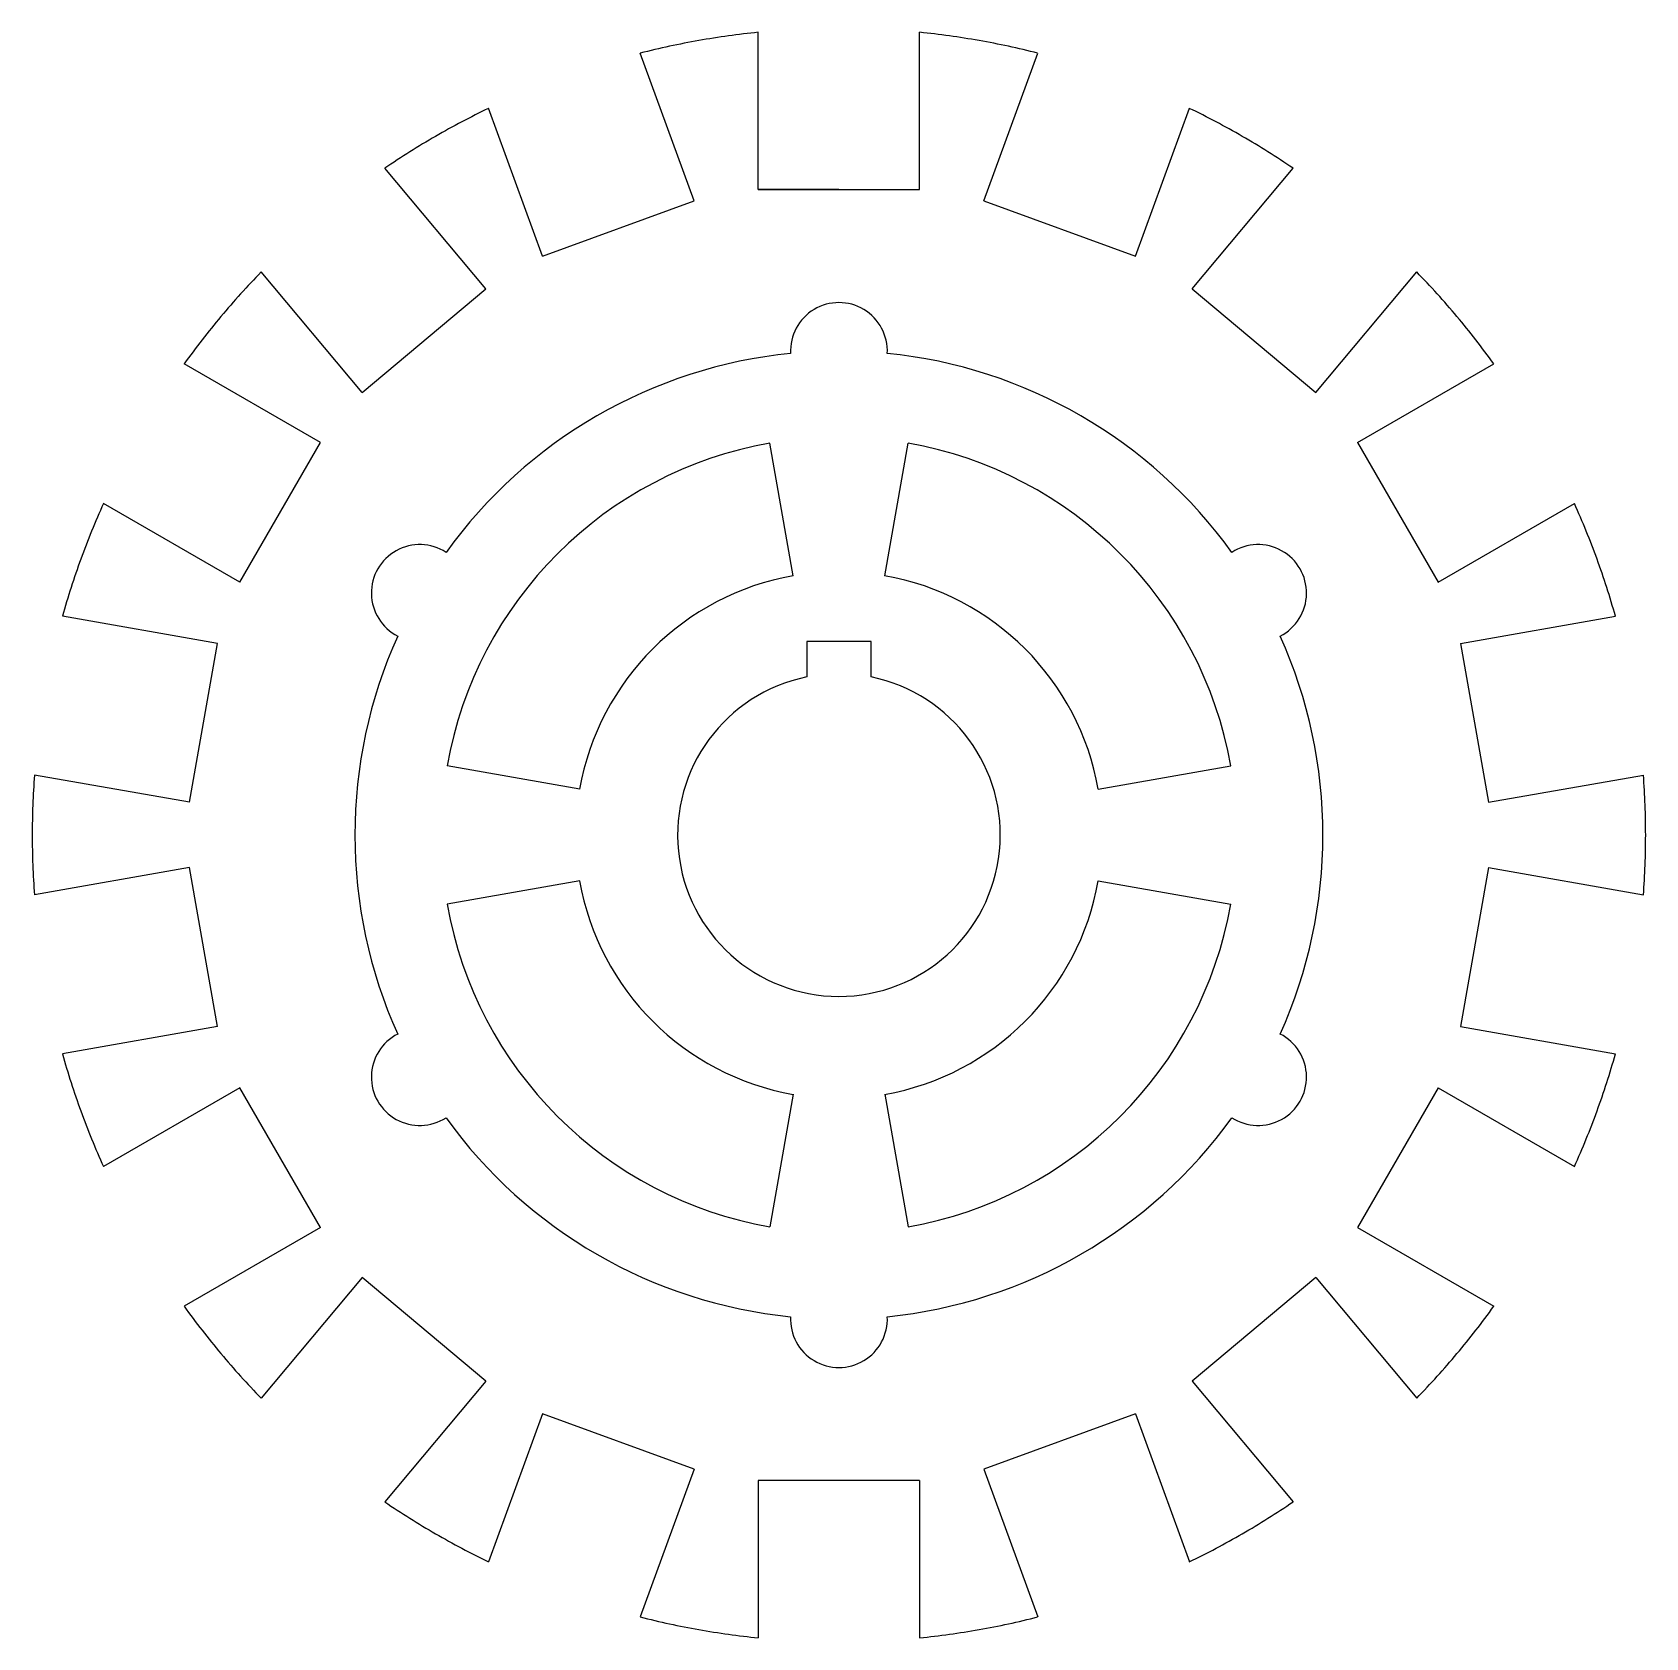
# Model space of a CAD drawing. Header units: millimetres. Extents: x 735 to 835, y 215 to 314.
import ezdxf

# ---------------------------------------------------------------- set-up
doc = ezdxf.new("R2010")
doc.units = ezdxf.units.MM
doc.header["$LTSCALE"] = 48
doc.header["$MEASUREMENT"] = 0
doc.layers.add('A-Walls', color=7, linetype='Continuous')

msp = doc.modelspace()

# ---------------------------------------------------------------- linework, layer by layer
at = {"layer": 'A-Walls'}
for p, q in [((779.6, 304.27), (779.6, 314.02)), ((789.6, 304.27), (789.6, 314.02)), ((775.62, 303.57), (772.29, 312.73)), ((793.59, 303.57), (796.92, 312.73)), ((766.22, 300.15), (762.89, 309.31)), ((802.98, 300.15), (806.32, 309.31)), ((762.72, 298.13), (756.46, 305.6)), ((806.49, 298.13), (812.75, 305.6)), ((784.6, 304.27), (779.6, 304.27)), ((779.6, 304.27), (789.6, 304.27)), ((766.22, 300.15), (775.62, 303.57)), ((793.59, 303.57), (802.98, 300.15)), ((755.06, 291.7), (748.8, 299.17)), ((814.15, 291.7), (820.41, 299.17)), ((755.06, 291.7), (762.72, 298.13)), ((806.49, 298.13), (814.15, 291.7)), ((752.46, 288.6), (744.02, 293.48)), ((816.74, 288.6), (825.19, 293.48)), ((747.46, 279.94), (752.46, 288.6)), ((781.77, 280.34), (780.32, 288.56)), ((787.44, 280.34), (788.89, 288.56)), ((816.74, 288.6), (821.74, 279.94)), ((747.46, 279.94), (739.02, 284.82)), ((821.74, 279.94), (830.19, 284.82)), ((746.08, 276.14), (736.48, 277.84)), ((823.13, 276.14), (832.73, 277.84)), ((744.34, 266.3), (746.08, 276.14)), ((786.6, 276.27), (782.6, 276.27)), ((782.6, 276.27), (782.6, 274.07)), ((786.6, 274.27), (786.6, 276.27)), ((823.13, 276.14), (824.86, 266.3)), ((786.6, 274.07), (786.6, 274.27)), ((768.54, 267.11), (760.32, 268.56)), ((800.67, 267.11), (808.89, 268.56)), ((744.34, 266.3), (734.74, 267.99)), ((824.86, 266.3), (834.47, 267.99)), ((744.34, 262.25), (734.74, 260.56)), ((746.08, 252.4), (744.34, 262.25)), ((824.86, 262.25), (823.13, 252.4)), ((824.86, 262.25), (834.47, 260.56)), ((768.54, 261.44), (760.32, 259.99)), ((800.67, 261.44), (808.89, 259.99)), ((746.08, 252.4), (736.48, 250.71)), ((823.13, 252.4), (832.73, 250.71)), ((747.46, 248.6), (739.02, 243.73)), ((752.46, 239.94), (747.46, 248.6)), ((781.77, 248.21), (780.32, 239.99)), ((787.44, 248.21), (788.89, 239.99)), ((821.74, 248.6), (816.74, 239.94)), ((821.74, 248.6), (830.19, 243.73)), ((752.46, 239.94), (744.02, 235.07)), ((816.74, 239.94), (825.19, 235.07)), ((755.06, 236.85), (748.8, 229.38)), ((762.72, 230.42), (755.06, 236.85)), ((814.15, 236.85), (806.49, 230.42)), ((814.15, 236.85), (820.41, 229.38)), ((762.72, 230.42), (756.46, 222.95)), ((806.49, 230.42), (812.75, 222.95)), ((766.22, 228.4), (762.89, 219.23)), ((775.62, 224.98), (766.22, 228.4)), ((802.98, 228.4), (793.59, 224.98)), ((802.98, 228.4), (806.32, 219.23)), ((775.62, 224.98), (772.29, 215.81)), ((789.6, 224.27), (779.6, 224.27)), ((779.6, 224.27), (779.6, 214.52)), ((789.6, 224.27), (789.6, 214.52)), ((793.59, 224.98), (796.92, 215.81))]:
    msp.add_line(p, q, dxfattribs=at)
for centre, radius, start, end in [((784.6, 264.27), 50, 95.7392, 100), ((784.6, 264.27), 50, 80, 84.2608), ((784.6, 264.27), 50, 100, 104.2608), ((784.6, 264.27), 50, 75.7392, 80), ((784.6, 264.27), 50, 115.7392, 120), ((784.6, 264.27), 50, 60, 64.2608), ((784.6, 264.27), 50, 120, 124.2608), ((784.6, 264.27), 50, 55.7392, 60), ((784.6, 264.27), 50, 135.7392, 140), ((784.6, 264.27), 50, 40, 44.2608), ((784.6, 294.27), 3, 357.134, 182.866), ((784.6, 264.27), 50, 140, 144.2608), ((784.6, 264.27), 50, 35.7392, 40), ((784.6, 264.27), 30, 95.732, 144.268), ((784.6, 264.27), 30, 35.732, 84.268), ((784.6, 264.27), 24.66, 100, 170), ((784.6, 264.27), 24.66, 10, 80), ((784.6, 264.27), 50, 155.7392, 160), ((784.6, 264.27), 50, 20, 24.2608), ((758.62, 279.27), 3, 57.134, 242.866), ((810.58, 279.27), 3, 297.134, 122.866), ((784.6, 264.27), 50, 160, 164.2608), ((784.6, 264.27), 50, 15.7392, 20), ((784.6, 264.27), 16.32, 100, 170), ((784.6, 264.27), 16.32, 10, 80), ((784.6, 264.27), 30, 155.732, 204.268), ((784.6, 264.27), 30, 335.732, 24.268), ((784.6, 264.27), 10, 101.537, 78.463), ((784.6, 264.27), 50, 175.7392, 180), ((784.6, 264.27), 50, 0, 4.2608), ((784.6, 264.27), 50, 180, 184.2608), ((784.6, 264.27), 50, 355.7392, 360), ((784.6, 264.27), 16.32, 190, 260), ((784.6, 264.27), 16.32, 280, 350), ((784.6, 264.27), 24.66, 190, 260), ((784.6, 264.27), 24.66, 280, 350), ((758.62, 249.27), 3, 117.134, 302.866), ((810.58, 249.27), 3, 237.134, 62.866), ((784.6, 264.27), 50, 195.7392, 200), ((784.6, 264.27), 50, 340, 344.2608), ((784.6, 264.27), 50, 200, 204.2608), ((784.6, 264.27), 50, 335.7392, 340), ((784.6, 264.27), 30, 215.732, 264.268), ((784.6, 264.27), 30, 275.732, 324.268), ((784.6, 264.27), 50, 215.7392, 220), ((784.6, 264.27), 50, 320, 324.2608), ((784.6, 234.27), 3, 177.134, 2.866), ((784.6, 264.27), 50, 220, 224.2608), ((784.6, 264.27), 50, 315.7392, 320), ((784.6, 264.27), 50, 235.7392, 240), ((784.6, 264.27), 50, 300, 304.2608), ((784.6, 264.27), 50, 240, 244.2608), ((784.6, 264.27), 50, 295.7392, 300), ((784.6, 264.27), 50, 255.7392, 260), ((784.6, 264.27), 50, 260, 264.2608), ((784.6, 264.27), 50, 275.7392, 280), ((784.6, 264.27), 50, 280, 284.2608)]:
    msp.add_arc(centre, radius, start, end, dxfattribs=at)

doc.saveas('drawing.dxf')
